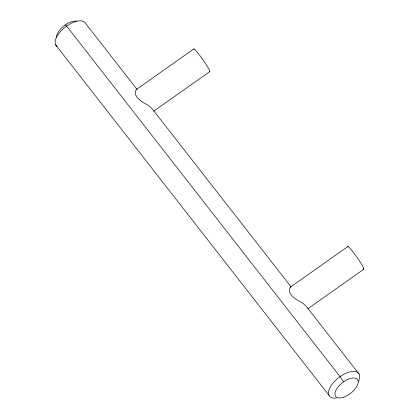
<?xml version="1.0" encoding="UTF-8"?>
<svg xmlns="http://www.w3.org/2000/svg" width="419" height="419" viewBox="0 0 419 419"><rect width="100%" height="100%" fill="white"/><g stroke="black" fill="none" stroke-linecap="round" stroke-linejoin="round"><path stroke-width="0.63" d="M193.819 48.913L136.165 89.624L135.274 92.657L135.761 95.061C138.967 102.388 148.3 103.456 152.841 109.647L290.828 286.559M347.927 246.498L290.273 287.209L289.382 290.241L289.869 292.645C293.075 299.973 302.408 301.041 306.949 307.232L359.146 374.157M153.726 111.161L209.783 71.581M307.834 308.745L363.891 269.166M136.165 89.624L136.882 89.446M290.273 287.209L290.99 287.031M65.16 24.946L66.621 26.078L340.039 376.629L343.549 381.871M137.123 89.493L85.727 23.6A18.483 8.967 -38 0 0 64.694 27.534A18.483 8.967 -38 0 0 57.204 46.593M55.638 44.843L329.056 395.4M193.814 49.432A13.864 1.184 54.8 0 1 202.89 59.739A13.864 1.184 54.8 0 1 209.228 71.33M56.544 37.134A13.822 6.704 -38 0 1 63.719 26.036A13.822 6.704 -38 0 1 76.42 21.112M336.331 398.05A18.483 8.967 -38 0 1 330.261 387.104A18.483 8.967 -38 0 1 350.661 371.711A18.483 8.967 -38 0 1 358.507 381.306M347.917 247.016A13.864 1.184 54.8 0 1 356.998 257.324A13.864 1.184 54.8 0 1 363.336 268.914M343.59 397.212A13.822 6.704 -38 0 0 357.836 380.017A13.822 6.704 -38 0 0 338.327 386.658A13.822 6.704 -38 0 0 343.59 397.212"/></g></svg>
